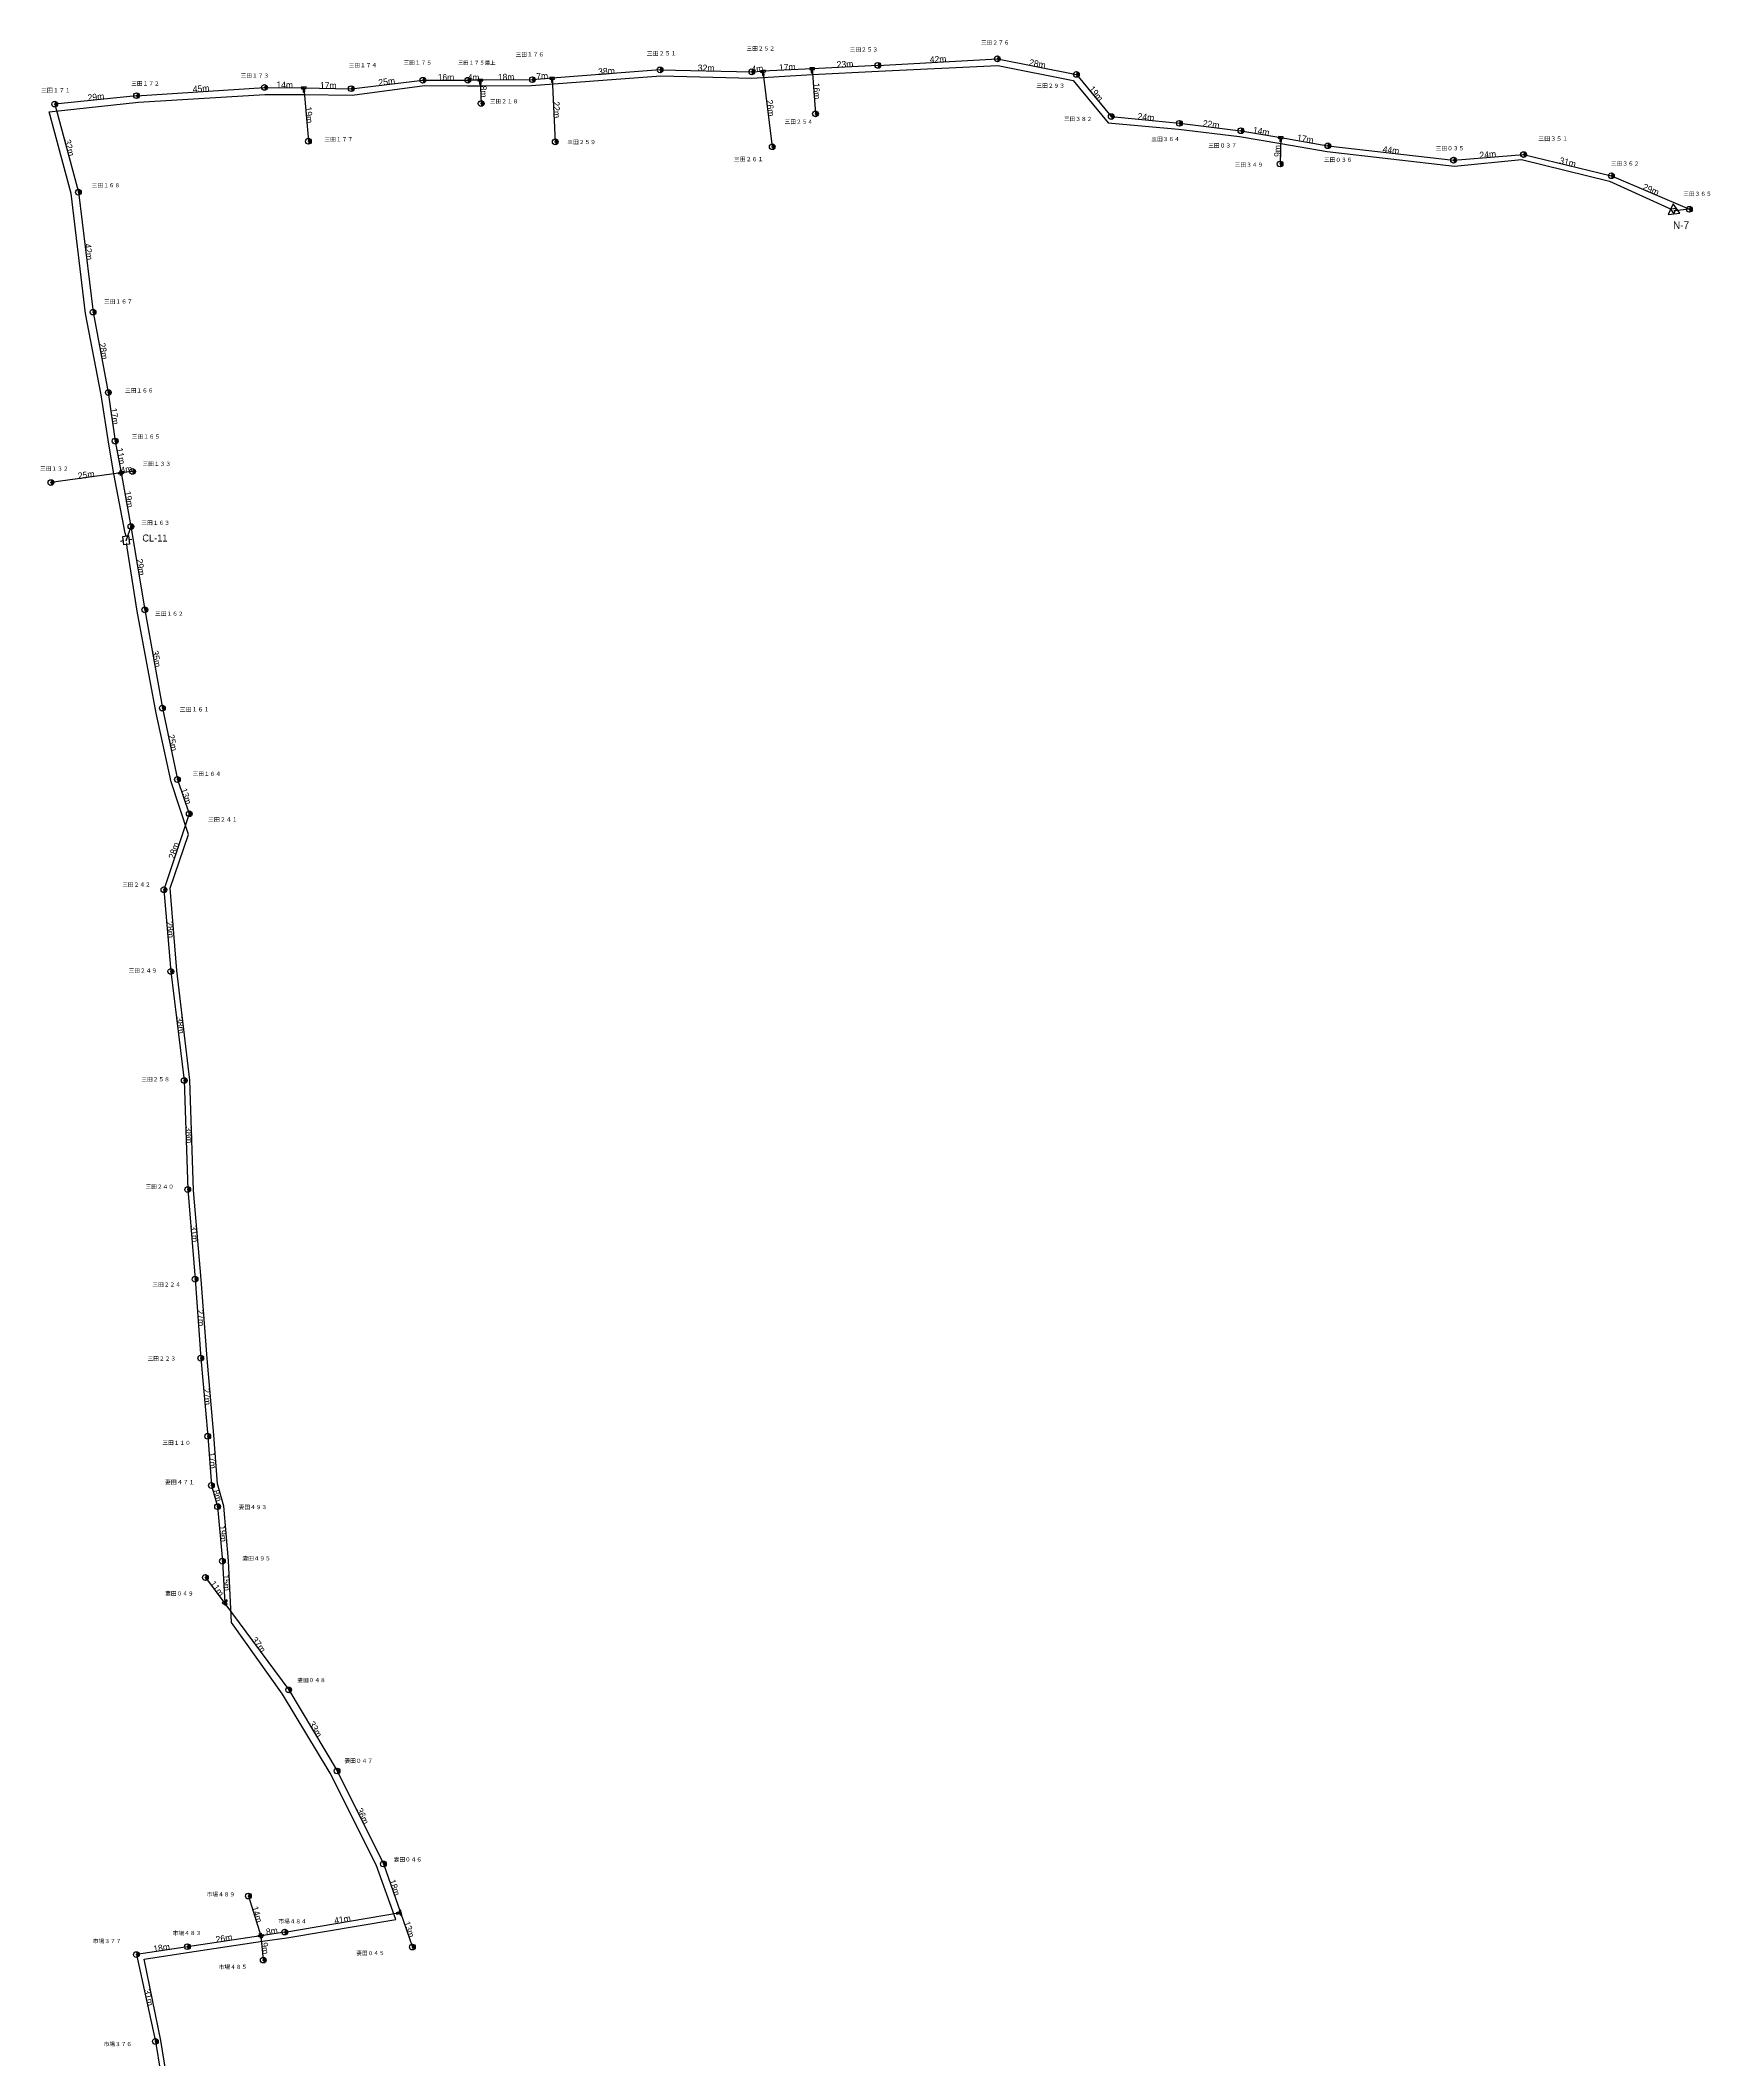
# Model space of a CAD drawing. Extents: x 11718 to 14317, y 5718 to 11395.
# Drawn here: x 12415 to 12996, y 10693 to 11395 of the extents above; entities that cross this region are included whole.
import ezdxf
from ezdxf.enums import TextEntityAlignment as Align

# ---------------------------------------------------------------- set-up
doc = ezdxf.new("R2010")
doc.units = 0
doc.layers.get('0').update_dxf_attribs({"lineweight": 25})
for name, color, linetype, lineweight in [('BUN', 4, 'Continuous', 25), ('DROP', 6, 'Continuous', 25), ('IN', 7, 'Continuous', 25), ('KPLINK', 2, 'Continuous', 25), ('MESSEN', 9, 'Continuous', 25), ('POLE', 7, 'Continuous', 25), ('SPAN', 7, 'Continuous', 25)]:
    doc.layers.add(name, color=color, linetype=linetype, lineweight=lineweight)
doc.styles.add('MS PGothic', font='')
doc.styles.get("Standard").update_dxf_attribs({"font": 'txt.shx', "bigfont": 'extfont2'})
doc.styles.get('MS PGothic').set_extended_font_data('ＭＳ Ｐゴシック')

# ---------------------------------------------------------------- blocks, each defined once
blk = doc.blocks.new('T_CP')
at = {"transparency": 33554687}
h = blk.add_hatch(color=256, dxfattribs=at)
edge = h.paths.add_edge_path()
edge.add_spline(control_points=[(0, -1), (0.09, -1), (0.26, -0.98), (0.51, -0.88), (0.72, -0.72), (0.88, -0.51), (0.98, -0.26), (1.01, 0), (0.98, 0.26), (0.88, 0.51), (0.72, 0.72), (0.51, 0.88), (0.26, 0.98), (0.09, 1), (0, 1)], knot_values=[0, 0, 0, 0, 0.261052, 0.522105, 0.783157, 1.04421, 1.305262, 1.566314, 1.827367, 2.088419, 2.349471, 2.610524, 2.871576, 3.132629, 3.132629, 3.132629, 3.132629], weights=[1, 1, 1, 1, 1, 1, 1, 1, 1, 1, 1, 1, 1, 1, 1], degree=3, periodic=0)
edge.add_line((0, 1), (0, 0))
edge.add_line((0, 0), (0, -1))
blk.add_circle((0, 0), 1)
blk.add_point((0, 0))
at = {"layer": 'SPAN', "flags": 1}
for tag in ['V7', 'V8', 'V1', 'V2', 'V4', 'V3', 'V5', 'V6']:
    blk.add_attdef(tag, (0, 0), '', height=0.2, dxfattribs=at)
blk = doc.blocks.new('J_BUN')
blk.add_lwpolyline([(-0.84, -0.28), (-0.84, 0.28), (-0.28, 0.28), (-0.28, 0.84), (0.28, 0.84), (0.28, 0.28), (0.84, 0.28), (0.84, -0.28), (0.28, -0.28), (0.28, -0.84), (-0.28, -0.84), (-0.28, -0.28), (-0.84, -0.28)], close=True)
blk.add_point((0, 0))
at = {"layer": 'SPAN', "flags": 1}
for tag in ['V2', 'V7', 'V8', 'V4', 'V3', 'V5', 'V6', 'V1']:
    blk.add_attdef(tag, (0, 0), '', height=0.2, dxfattribs=at)
blk = doc.blocks.new('T_BUN')
blk.add_lwpolyline([(-0.84, 0.28), (-0.84, -0.28), (-0.28, -0.28), (-0.28, -1.4), (0.28, -1.4), (0.28, -0.28), (0.84, -0.28), (0.84, 0.28), (-0.84, 0.28)], close=True)
blk.add_point((0, 0))
at = {"layer": 'SPAN', "flags": 1}
for tag in ['V2', 'V7', 'V8', 'V4', 'V3', 'V5', 'V6', 'V1']:
    blk.add_attdef(tag, (0, 0), '', height=0.2, dxfattribs=at)
blk = doc.blocks.new('CL_CL2')
at = {"layer": 'IN', "transparency": 33554687}
h = blk.add_hatch(color=256, dxfattribs=at)
edge = h.paths.add_edge_path()
edge.add_spline(control_points=[(1.7, 0), (1.7, 0.02), (1.7, 0.05), (1.68, 0.1), (1.64, 0.14), (1.6, 0.18), (1.55, 0.2), (1.5, 0.2), (1.45, 0.2), (1.4, 0.18), (1.36, 0.14), (1.32, 0.1), (1.3, 0.05), (1.3, 0.02), (1.3, 0)], knot_values=[0, 0, 0, 0, 0.05221, 0.104421, 0.156631, 0.208842, 0.261052, 0.313263, 0.365473, 0.417684, 0.469894, 0.522105, 0.574315, 0.626526, 0.626526, 0.626526, 0.626526], weights=[1, 1, 1, 1, 1, 1, 1, 1, 1, 1, 1, 1, 1, 1, 1], degree=3, periodic=0)
edge.add_line((1.3, 0), (1.5, 0))
edge.add_line((1.5, 0), (1.7, 0))
h = blk.add_hatch(color=256, dxfattribs=at)
edge = h.paths.add_edge_path()
edge.add_spline(control_points=[(1.3, 0), (1.3, -0.02), (1.3, -0.05), (1.32, -0.1), (1.36, -0.14), (1.4, -0.18), (1.45, -0.2), (1.5, -0.2), (1.55, -0.2), (1.6, -0.18), (1.64, -0.14), (1.68, -0.1), (1.7, -0.05), (1.7, -0.02), (1.7, 0)], knot_values=[0, 0, 0, 0, 0.05221, 0.104421, 0.156631, 0.208842, 0.261052, 0.313263, 0.365473, 0.417684, 0.469894, 0.522105, 0.574315, 0.626526, 0.626526, 0.626526, 0.626526], weights=[1, 1, 1, 1, 1, 1, 1, 1, 1, 1, 1, 1, 1, 1, 1], degree=3, periodic=0)
edge.add_line((1.7, 0), (1.5, 0))
edge.add_line((1.5, 0), (1.3, 0))
for p, q in [((0, 0), (1, 0)), ((2.5, 2), (2.5, 1)), ((5, 0), (4, 0)), ((2.5, -2), (2.5, -1))]:
    blk.add_line(p, q)
blk.add_lwpolyline([(1, -1), (1, 1), (4, 1), (4, -1), (1, -1)], close=True)
blk.add_point((2.5, 0))
at = {"layer": 'SPAN', "flags": 1}
for tag in ['V8', 'V7', 'V6', 'V5', 'V4', 'V3', 'V2', 'V1']:
    blk.add_attdef(tag, (0, 0), '', height=0.2, dxfattribs=at)
blk = doc.blocks.new('NODE_NODE1')
blk.add_line((0, 0), (1, 0))
for points in [[(1, -2), (4.46, 0), (1, 2), (1, -2)], [(2.73, 1), (1, 0), (2.73, -1), (2.73, 1)]]:
    blk.add_lwpolyline(points, close=True)
blk.add_point((2.5, 0))
at = {"layer": 'SPAN', "flags": 1}
for tag in ['V2', 'V3', 'V5', 'V6', 'V4', 'V8', 'V7', 'V1']:
    blk.add_attdef(tag, (0, 0), '', height=0.2, dxfattribs=at)

msp = doc.modelspace()

# ---------------------------------------------------------------- linework, layer by layer
at = {"layer": 'BUN'}
msp.add_lwpolyline([(12461.86, 10671.76), (12457.35, 10699.87), (12451.56, 10728.06), (12467.23, 10730.49), (12492.66, 10734.38), (12501.12, 10735.55), (12538.97, 10741.84), (12532.1, 10760.89), (12516.11, 10792.68), (12499.63, 10820.18), (12481.92, 10845.09), (12480.82, 10866.49), (12479.22, 10885.53), (12477.04, 10893.25), (12475.76, 10910.22), (12473.44, 10936.79), (12471.34, 10964.31), (12468.71, 10995.23), (12467.39, 11033.6), (12462.88, 11071.61), (12460.57, 11100.28), (12466.88, 11118.93), (12460.92, 11137.2), (12455.66, 11161.09), (12449.04, 11196.57), (12445.59, 11218.68)], dxfattribs=at)
at = {"layer": 'DROP'}
msp.add_lwpolyline([(12444.93, 11223.64), (12440.98, 11244.29), (12439.21, 11254.61), (12436.62, 11271.69), (12431.08, 11300.02), (12426.15, 11341.61), (12418.56, 11370.04), (12449.58, 11373.35), (12493.45, 11376.12), (12507.26, 11376.07), (12523.81, 11375.83), (12548.91, 11379.15), (12563.83, 11379.12), (12568.38, 11379.05), (12586.16, 11379.18), (12631.06, 11382.57), (12662.71, 11381.78), (12683.64, 11382.98), (12706.68, 11384.17), (12748.15, 11386.16), (12774.4, 11380.96), (12786.55, 11366.26), (12811, 11364), (12832.22, 11361.49), (12846.51, 11358.99), (12862.66, 11356.21), (12906.93, 11351.16), (12930.22, 11353.47), (12960.72, 11345.94), (12981.09, 11336.65)], dxfattribs=at)
at = {"layer": 'KPLINK'}
for p, q in [((12988.51, 11336.17), (12983.37, 11335.61)), ((12446.93, 11225.98), (12445.26, 11221.16))]:
    msp.add_line(p, q, dxfattribs=at)
at = {"layer": 'MESSEN'}
for p, q in [((12706.51, 11386.19), (12748.02, 11388.45)), ((12748.02, 11388.45), (12775.49, 11383.06)), ((12586.42, 11381.22), (12568.32, 11381.04)), ((12593.31, 11381.7), (12586.42, 11381.22)), ((12630.82, 11384.61), (12593.31, 11381.7)), ((12593.31, 11381.7), (12594.39, 11359.61)), ((12630.82, 11384.61), (12662.68, 11383.93)), ((12662.68, 11383.93), (12666.56, 11384.13)), ((12683.64, 11385.01), (12666.56, 11384.13)), ((12666.56, 11384.13), (12669.79, 11357.91)), ((12706.51, 11386.19), (12683.64, 11385.01)), ((12683.64, 11385.01), (12684.82, 11369.36)), ((12775.49, 11383.06), (12787.62, 11368.4)), ((12448.9, 11375.66), (12420.43, 11372.73)), ((12448.9, 11375.66), (12493.35, 11378.54)), ((12493.35, 11378.54), (12506.99, 11378.34)), ((12506.99, 11378.34), (12508.6, 11359.8)), ((12506.99, 11378.34), (12523.51, 11378.09)), ((12523.51, 11378.09), (12548.41, 11381.03)), ((12548.41, 11381.03), (12564, 11381.03)), ((12568.32, 11381.04), (12564, 11381.03)), ((12568.32, 11381.04), (12568.63, 11372.9)), ((12420.43, 11372.73), (12428.68, 11342.13)), ((12787.62, 11368.4), (12811.27, 11366.05)), ((12811.27, 11366.05), (12832.66, 11363.49)), ((12832.66, 11363.49), (12846.51, 11361.1)), ((12846.51, 11361.1), (12846.28, 11351.92)), ((12846.51, 11361.1), (12862.86, 11358.27)), ((12862.86, 11358.27), (12906.56, 11353.25)), ((12906.56, 11353.25), (12930.92, 11355.2)), ((12930.92, 11355.2), (12961.43, 11347.83)), ((12961.43, 11347.83), (12988.51, 11336.17)), ((12428.68, 11342.13), (12433.76, 11300.46)), ((12433.76, 11300.46), (12439.07, 11272.51)), ((12439.07, 11272.51), (12441.45, 11255.65)), ((12441.45, 11255.65), (12443.5, 11244.55)), ((12443.5, 11244.55), (12419.12, 11241.21)), ((12447.47, 11245.09), (12443.5, 11244.55)), ((12443.5, 11244.55), (12446.93, 11225.98)), ((12446.93, 11225.98), (12451.74, 11196.98)), ((12451.74, 11196.98), (12457.85, 11162.86)), ((12457.85, 11162.86), (12463.07, 11138.03)), ((12463.07, 11138.03), (12467.21, 11126.14)), ((12467.21, 11126.14), (12458.39, 11099.72)), ((12458.39, 11099.72), (12460.79, 11071.34)), ((12460.79, 11071.34), (12465.47, 11033.46)), ((12465.47, 11033.46), (12466.67, 10995.52)), ((12466.67, 10995.52), (12469.23, 10964.36)), ((12469.23, 10964.36), (12471.19, 10936.93)), ((12471.19, 10936.93), (12473.61, 10909.79)), ((12473.61, 10909.79), (12474.88, 10892.71)), ((12474.88, 10892.71), (12477.06, 10885.35)), ((12477.06, 10885.35), (12478.7, 10866.36)), ((12478.7, 10866.36), (12479.5, 10851.68)), ((12472.79, 10860.73), (12479.5, 10851.68)), ((12479.5, 10851.68), (12501.74, 10821.65)), ((12501.74, 10821.65), (12518.56, 10793.49)), ((12518.56, 10793.49), (12534.65, 10761.18)), ((12534.65, 10761.18), (12540.56, 10744.29)), ((12487.75, 10750.04), (12492.08, 10736.26)), ((12500.38, 10737.5), (12540.56, 10744.29)), ((12540.56, 10744.29), (12544.74, 10732.32)), ((12492.08, 10736.26), (12466.54, 10732.44)), ((12500.38, 10737.5), (12492.08, 10736.26)), ((12492.08, 10736.26), (12492.93, 10727.78)), ((12466.54, 10732.44), (12448.84, 10729.69)), ((12448.84, 10729.69), (12455.43, 10699.51)), ((12455.43, 10699.51), (12459.96, 10671.92))]:
    msp.add_line(p, q, dxfattribs=at)

# ---------------------------------------------------------------- block references
at = {"layer": 'BUN', "rotation": 97.66894171941664}
msp.add_blockref('CL_CL2', (12445.59, 11218.68), dxfattribs=at)
at = {"layer": 'DROP', "rotation": 335.4865524212531}
msp.add_blockref('NODE_NODE1', (12981.09, 11336.65), dxfattribs=at)
at = {"layer": 'POLE'}
for name, p in [('T_CP', (12748.02, 11388.45)), ('T_CP', (12548.41, 11381.03)), ('T_CP', (12564, 11381.03)), ('T_BUN', (12568.32, 11381.04)), ('T_CP', (12586.42, 11381.22)), ('T_BUN', (12593.31, 11381.7)), ('T_CP', (12630.82, 11384.61)), ('T_CP', (12662.68, 11383.93)), ('T_BUN', (12683.64, 11385.01)), ('T_CP', (12706.51, 11386.19)), ('T_CP', (12775.49, 11383.06)), ('T_CP', (12448.9, 11375.66)), ('T_CP', (12493.35, 11378.54)), ('T_CP', (12523.51, 11378.09)), ('T_CP', (12420.43, 11372.73)), ('T_CP', (12568.63, 11372.9)), ('T_CP', (12684.82, 11369.36)), ('T_CP', (12787.62, 11368.4)), ('T_CP', (12508.6, 11359.8)), ('T_CP', (12594.39, 11359.61)), ('T_CP', (12811.27, 11366.05)), ('T_CP', (12832.66, 11363.49)), ('T_CP', (12669.79, 11357.91)), ('T_CP', (12862.86, 11358.27)), ('T_CP', (12906.56, 11353.25)), ('T_CP', (12930.92, 11355.2)), ('T_CP', (12846.28, 11351.92)), ('T_CP', (12961.43, 11347.83)), ('T_CP', (12428.68, 11342.13)), ('T_CP', (12988.51, 11336.17)), ('T_CP', (12433.76, 11300.46)), ('T_CP', (12439.07, 11272.51)), ('T_CP', (12441.45, 11255.65)), ('T_CP', (12419.12, 11241.21)), ('T_CP', (12447.47, 11245.09)), ('T_CP', (12446.93, 11225.98)), ('T_CP', (12451.74, 11196.98)), ('T_CP', (12457.85, 11162.86)), ('T_CP', (12463.07, 11138.03)), ('T_CP', (12467.21, 11126.14)), ('T_CP', (12458.39, 11099.72)), ('T_CP', (12460.79, 11071.34)), ('T_CP', (12465.47, 11033.46)), ('T_CP', (12466.67, 10995.52)), ('T_CP', (12469.23, 10964.36)), ('T_CP', (12471.19, 10936.93)), ('T_CP', (12473.61, 10909.79)), ('T_CP', (12474.88, 10892.71)), ('T_CP', (12477.06, 10885.35)), ('T_CP', (12478.7, 10866.36)), ('T_CP', (12472.79, 10860.73)), ('T_CP', (12501.74, 10821.65)), ('T_CP', (12518.56, 10793.49)), ('T_CP', (12534.65, 10761.18)), ('T_CP', (12487.75, 10750.04)), ('T_CP', (12500.38, 10737.5)), ('T_CP', (12448.84, 10729.69)), ('T_CP', (12466.54, 10732.44)), ('T_CP', (12492.93, 10727.78)), ('T_CP', (12544.74, 10732.32)), ('T_CP', (12455.43, 10699.51))]:
    msp.add_blockref(name, p, dxfattribs=at)
for name, p, rotation in [('T_BUN', (12666.56, 11384.13), 5.405067066916488), ('T_BUN', (12506.99, 11378.34), 4.294261457232008), ('T_BUN', (12846.51, 11361.1), 356.8095896301235), ('J_BUN', (12443.5, 11244.55), 7.981269481295414), ('T_BUN', (12479.5, 10851.68), 146.4822667371856), ('T_BUN', (12540.56, 10744.29), 282.7232108298929), ('J_BUN', (12492.08, 10736.26), 10.2181529011731)]:
    msp.add_blockref(name, p, dxfattribs=dict(at, rotation=rotation))

# ---------------------------------------------------------------- texts
at = {"layer": 'BUN', "style": 'MS PGothic'}
msp.add_text('CL-11', height=2.449, dxfattribs=at).set_placement((12450.89, 11219.98), align=Align.BOTTOM_LEFT)
at = {"layer": 'DROP', "style": 'MS PGothic'}
msp.add_text('N-7', height=2.65, dxfattribs=at).set_placement((12982.84, 11328.56), align=Align.BOTTOM_LEFT)
at = {"layer": 'POLE', "style": 'MS PGothic'}
for s, height, p in [('三田１７６', 1.413, (12580.61, 11388.86)), ('三田２５１', 1.481, (12626.18, 11389.18)), ('三田２５２', 1.413, (12660.84, 11390.93)), ('三田２５３', 1.417, (12696.68, 11390.54)), ('三田２７６', 1.413, (12742.32, 11392.96)), ('三田１７３', 1.417, (12485.04, 11381.47)), ('三田１７４', 1.409, (12522.59, 11385.11)), ('三田１７５', 1.413, (12541.65, 11385.99)), ('三田１７５最上', 1.335, (12560.55, 11386.01)), ('三田１７１', 1.481, (12415.65, 11376.34)), ('三田１７２', 1.413, (12447.01, 11378.76)), ('三田２１８', 1.416, (12571.65, 11372.57)), ('三田２９３', 1.417, (12761.59, 11377.95)), ('三田２５４', 1.409, (12674.09, 11365.46)), ('三田３８２', 1.413, (12771.15, 11366.44)), ('三田１７７', 1.426, (12514.16, 11359.38)), ('三田２５９', 1.416, (12598.59, 11358.4)), ('三田３６４', 1.409, (12801.55, 11359.44)), ('三田３５１', 1.481, (12935.99, 11359.53)), ('三田２６１', 1.481, (12656.41, 11352.42)), ('三田０３７', 1.426, (12821.29, 11357.21)), ('三田０３６', 1.413, (12861.51, 11352.23)), ('三田０３５', 1.413, (12900.38, 11356.25)), ('三田３４９', 1.416, (12830.52, 11350.53)), ('三田３６２', 1.413, (12961.25, 11350.93)), ('三田１６８', 1.416, (12433.31, 11343.4)), ('三田３６５', 1.413, (12986.39, 11340.39)), ('三田１６７', 1.426, (12437.53, 11302.95)), ('三田１６６', 1.413, (12444.86, 11272.07)), ('三田１６５', 1.413, (12447.22, 11256.04)), ('三田１３３', 1.417, (12450.94, 11246.57)), ('三田１３２', 1.413, (12415.33, 11244.91)), ('三田１６３', 1.417, (12450.55, 11226.08)), ('三田１６２', 1.413, (12455.32, 11194.49)), ('三田１６１', 1.481, (12463.86, 11161.22)), ('三田１６４', 1.409, (12468.36, 11138.86)), ('三田２４１', 1.481, (12473.68, 11122.93)), ('三田２４２', 1.413, (12443.9, 11100.39)), ('三田２４９', 1.416, (12446.12, 11070.48)), ('三田２５８', 1.416, (12450.54, 11032.73)), ('三田２４０', 1.407, (12452, 10995.42)), ('三田２２４', 1.409, (12454.4, 10961.4)), ('三田２２３', 1.417, (12452.69, 10935.69)), ('三田１１０', 1.407, (12457.88, 10906.4)), ('妻田４７１', 1.472, (12458.75, 10892.67)), ('妻田４９３', 1.409, (12484.37, 10884.06)), ('妻田４９５', 1.404, (12485.69, 10866.25)), ('妻田０４９', 1.407, (12458.85, 10854.05)), ('妻田０４８', 1.407, (12504.77, 10823.92)), ('妻田０４７', 1.417, (12521.12, 10795.89)), ('妻田０４６', 1.404, (12538.25, 10761.61)), ('市場４８９', 1.407, (12473.27, 10749.5)), ('市場４８３', 1.409, (12461.5, 10736.04)), ('市場４８４', 1.4, (12498.19, 10740.11)), ('市場３７７', 1.417, (12433.72, 10733.24)), ('妻田０４５', 1.404, (12525.25, 10729.08)), ('市場４８５', 1.404, (12477.47, 10724.27)), ('市場３７６', 1.404, (12437.46, 10697.45))]:
    msp.add_text(s, height=height, dxfattribs=at).set_placement(p, align=Align.BOTTOM_LEFT)
at = {"layer": 'SPAN', "style": 'MS PGothic'}
for s, height, rotation, p in [('42m', 2.263, 3, (12727.42, 11388.33)), ('28m', 2.285, 349, (12761.95, 11386.73)), ('25m', 2.285, 7, (12535.81, 11380.55)), ('18m', 2.252, 1, (12577.31, 11382.13)), ('7m', 2.285, 4, (12589.84, 11382.46)), ('38m', 2.285, 4, (12612.18, 11384.17)), ('32m', 2.285, 359, (12646.84, 11385.27)), ('4m', 2.222, 3, (12664.62, 11385.03)), ('17m', 2.252, 3, (12675, 11385.57)), ('23m', 2.285, 3, (12695.08, 11386.6)), ('29m', 2.285, 6, (12434.75, 11375.21)), ('45m', 2.263, 4, (12471.29, 11378.12)), ('14m', 2.252, 359, (12500.37, 11379.44)), ('17m', 2.252, 359, (12515.5, 11379.21)), ('8m', 2.245, 272, (12569.47, 11377.08)), ('16m', 2.252, 274, (12685.23, 11377.26)), ('19m', 2.252, 310, (12782.31, 11376.38)), ('19m', 2.252, 275, (12508.81, 11368.96)), ('22m', 2.285, 273, (12594.84, 11370.77)), ('26m', 2.285, 277, (12669.14, 11371.35)), ('24m', 2.285, 354, (12799.66, 11368.21)), ('22m', 2.285, 353, (12822.31, 11365.73)), ('32m', 2.285, 285, (12425.56, 11357.54)), ('14m', 2.252, 350, (12839.73, 11363.28)), ('17m', 2.252, 350, (12855.05, 11360.63)), ('9m', 2.261, 89, (12845.39, 11356.45)), ('44m', 2.263, 353, (12884.83, 11356.75)), ('24m', 2.285, 5, (12918.44, 11355.21)), ('31m', 2.285, 346, (12946.23, 11352.53)), ('29m', 2.285, 337, (12975.14, 11343.01)), ('42m', 2.263, 277, (12432.22, 11321.4)), ('28m', 2.285, 281, (12437.36, 11286.9)), ('17m', 2.252, 278, (12441.25, 11264.23)), ('11m', 2.252, 280, (12443.43, 11250.42)), ('25m', 2.285, 8, (12431.37, 11243.9)), ('4m', 2.222, 8, (12445.35, 11245.81)), ('19m', 2.252, 280, (12446.21, 11235.39)), ('29m', 2.285, 279, (12450.29, 11211.84)), ('35m', 2.285, 280, (12455.81, 11179.94)), ('25m', 2.285, 282, (12461.4, 11150.83)), ('13m', 2.252, 289, (12466.15, 11132.22)), ('28m', 2.285, 72, (12461.88, 11113.32)), ('28m', 2.285, 275, (12460.57, 11085.86)), ('38m', 2.285, 277, (12464.12, 11052.61)), ('38m', 2.285, 272, (12467.07, 11014.5)), ('31m', 2.285, 275, (12468.94, 10980.15)), ('27m', 2.285, 274, (12471.19, 10950.96)), ('27m', 2.285, 275, (12473.39, 10923.57)), ('17m', 2.252, 274, (12475.24, 10901.39)), ('8m', 2.245, 287, (12476.98, 10889.16)), ('19m', 2.252, 275, (12478.88, 10875.97)), ('11m', 2.252, 307, (12476.87, 10856.91)), ('15m', 2.252, 273, (12480.11, 10858.93)), ('37m', 2.285, 307, (12491.32, 10837.41)), ('33m', 2.285, 301, (12511.06, 10808)), ('36m', 2.285, 296, (12527.48, 10777.82)), ('18m', 2.252, 289, (12538.57, 10753.01)), ('14m', 2.252, 287, (12490.8, 10743.66)), ('41m', 2.263, 10, (12520.43, 10741.9)), ('26m', 2.285, 9, (12479.25, 10735.35)), ('8m', 2.245, 9, (12495.89, 10737.84)), ('13m', 2.252, 289, (12543.65, 10738.48)), ('18m', 2.252, 9, (12457.58, 10732.06)), ('9m', 2.261, 276, (12493.52, 10731.88)), ('31m', 2.285, 282, (12453.13, 10714.76))]:
    msp.add_text(s, height=height, rotation=rotation, dxfattribs=at).set_placement(p, align=Align.MIDDLE_CENTER)
for s, height, p in [('16m', 2.252, (12556.41, 11382.03)), ('4m', 2.222, (12566, 11382.03))]:
    msp.add_text(s, height=height, dxfattribs=at).set_placement(p, align=Align.MIDDLE_CENTER)

doc.saveas('drawing.dxf')
